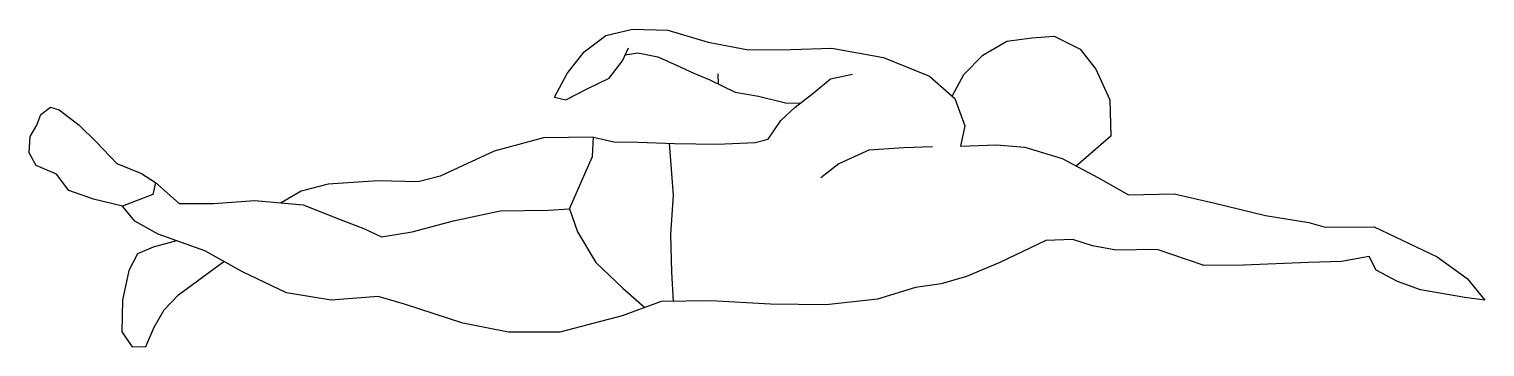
# Model space of a CAD drawing. Header units: metres. Extents: x 321.17 to 323.73, y 173.24 to 173.8.
import ezdxf

# ---------------------------------------------------------------- set-up
doc = ezdxf.new("R2010")
doc.units = ezdxf.units.M

msp = doc.modelspace()

# ---------------------------------------------------------------- linework, layer by layer
for points in [[(322.0912, 173.6776), (322.1131, 173.7193), (322.1429, 173.7574), (322.1813, 173.7858), (322.228, 173.7973), (322.2901, 173.7951), (322.3612, 173.7742), (322.432, 173.761), (322.5065, 173.7615), (322.5786, 173.7639), (322.6692, 173.7471), (322.7502, 173.7145), (322.7944, 173.675), (322.8121, 173.6268), (322.8049, 173.5914), (322.8681, 173.5937), (322.9177, 173.5892), (322.9834, 173.5694), (323.0471, 173.5353), (323.1, 173.5057), (323.1804, 173.5074), (323.2519, 173.4907), (323.3409, 173.4693), (323.4171, 173.4566), (323.4454, 173.4485), (323.5318, 173.4494), (323.6427, 173.3965), (323.6952, 173.3582), (323.7263, 173.3198), (323.6909, 173.3248), (323.613, 173.3384), (323.5725, 173.3532), (323.5355, 173.373), (323.5228, 173.3968), (323.4742, 173.3881), (323.4164, 173.3862), (323.302, 173.3815), (323.2328, 173.3812), (323.1502, 173.4095), (323.0781, 173.4081), (323.0367, 173.4158), (323.0023, 173.4266), (322.9547, 173.4251), (322.8736, 173.3863), (322.8154, 173.3615), (322.7705, 173.3487), (322.7254, 173.3424), (322.6586, 173.3221), (322.5683, 173.3121), (322.4705, 173.3131), (322.3659, 173.3187), (322.2783, 173.3178), (322.2099, 173.2926), (322.1005, 173.2639), (322.0104, 173.2638), (321.93, 173.2793), (321.8275, 173.3131), (321.7812, 173.3264), (321.6985, 173.3199), (321.6199, 173.3331), (321.5424, 173.3697), (321.4762, 173.4069), (321.3941, 173.4362), (321.3534, 173.4591), (321.3316, 173.4855), (321.2805, 173.4977), (321.2371, 173.5134), (321.2159, 173.5418), (321.1802, 173.5571), (321.1675, 173.5793), (321.1696, 173.6081), (321.1809, 173.6282), (321.188, 173.6468), (321.2049, 173.6596), (321.2205, 173.655), (321.2554, 173.6284), (321.2856, 173.5987), (321.322, 173.5608), (321.365, 173.5428), (321.3899, 173.5271), (321.3852, 173.5063), (321.3316, 173.4855)], [(322.7897, 173.6792), (322.8104, 173.7172), (322.8438, 173.7512), (322.886, 173.7761), (322.9299, 173.7818), (322.9692, 173.7847), (323.0147, 173.7622), (323.0426, 173.727), (323.0671, 173.6726), (323.0686, 173.609), (323.0082, 173.5561)], [(322.0912, 173.6776), (322.111, 173.673), (322.1497, 173.6927), (322.1873, 173.7111), (322.2108, 173.7412), (322.2208, 173.7641)], [(322.2154, 173.7518), (322.2377, 173.7556), (322.2726, 173.7487), (322.3065, 173.7333), (322.3361, 173.7195), (322.3639, 173.7081), (322.4088, 173.6863), (322.4496, 173.6789), (322.4971, 173.6675), (322.5231, 173.667)], [(322.1173, 173.4811), (322.1378, 173.528), (322.1578, 173.5728), (322.1597, 173.6071), (322.1951, 173.5986), (322.2381, 173.5981), (322.302, 173.596), (322.3772, 173.5949), (322.4439, 173.5974), (322.4664, 173.6033), (322.4891, 173.6363), (322.514, 173.66), (322.5448, 173.684), (322.5762, 173.7098), (322.6147, 173.7179)], [(322.3794, 173.7006), (322.3785, 173.7183)], [(322.1597, 173.6071), (322.0715, 173.6059), (321.9851, 173.5824), (321.89, 173.5383), (321.8515, 173.5286), (321.7811, 173.5299), (321.693, 173.5241), (321.6457, 173.5119), (321.6106, 173.4916)], [(322.2926, 173.5963), (322.2996, 173.5051), (322.2947, 173.4355), (322.2969, 173.3691), (322.2997, 173.318)], [(322.6435, 173.5845), (322.7048, 173.5887), (322.7555, 173.5904)], [(322.6446, 173.5846), (322.5906, 173.5602), (322.5592, 173.5356)], [(321.3899, 173.5271), (321.4311, 173.4904), (321.4919, 173.4901), (321.5645, 173.4957), (321.6494, 173.4881), (321.7111, 173.463), (321.757, 173.4455), (321.7867, 173.4313), (321.8407, 173.4401), (321.9134, 173.4599), (321.9957, 173.4771), (322.0804, 173.4786), (322.1173, 173.4811), (322.1317, 173.4406), (322.1639, 173.3861), (322.2113, 173.3414), (322.2497, 173.3073)], [(321.4265, 173.4247), (321.3853, 173.4136), (321.3582, 173.4015), (321.3431, 173.3722), (321.3317, 173.3199), (321.3305, 173.2643), (321.3487, 173.2378), (321.3725, 173.2385), (321.3875, 173.2726), (321.405, 173.3029), (321.4304, 173.3295), (321.4659, 173.3556), (321.5099, 173.3879)]]:
    msp.add_lwpolyline(points)

doc.saveas('drawing.dxf')
